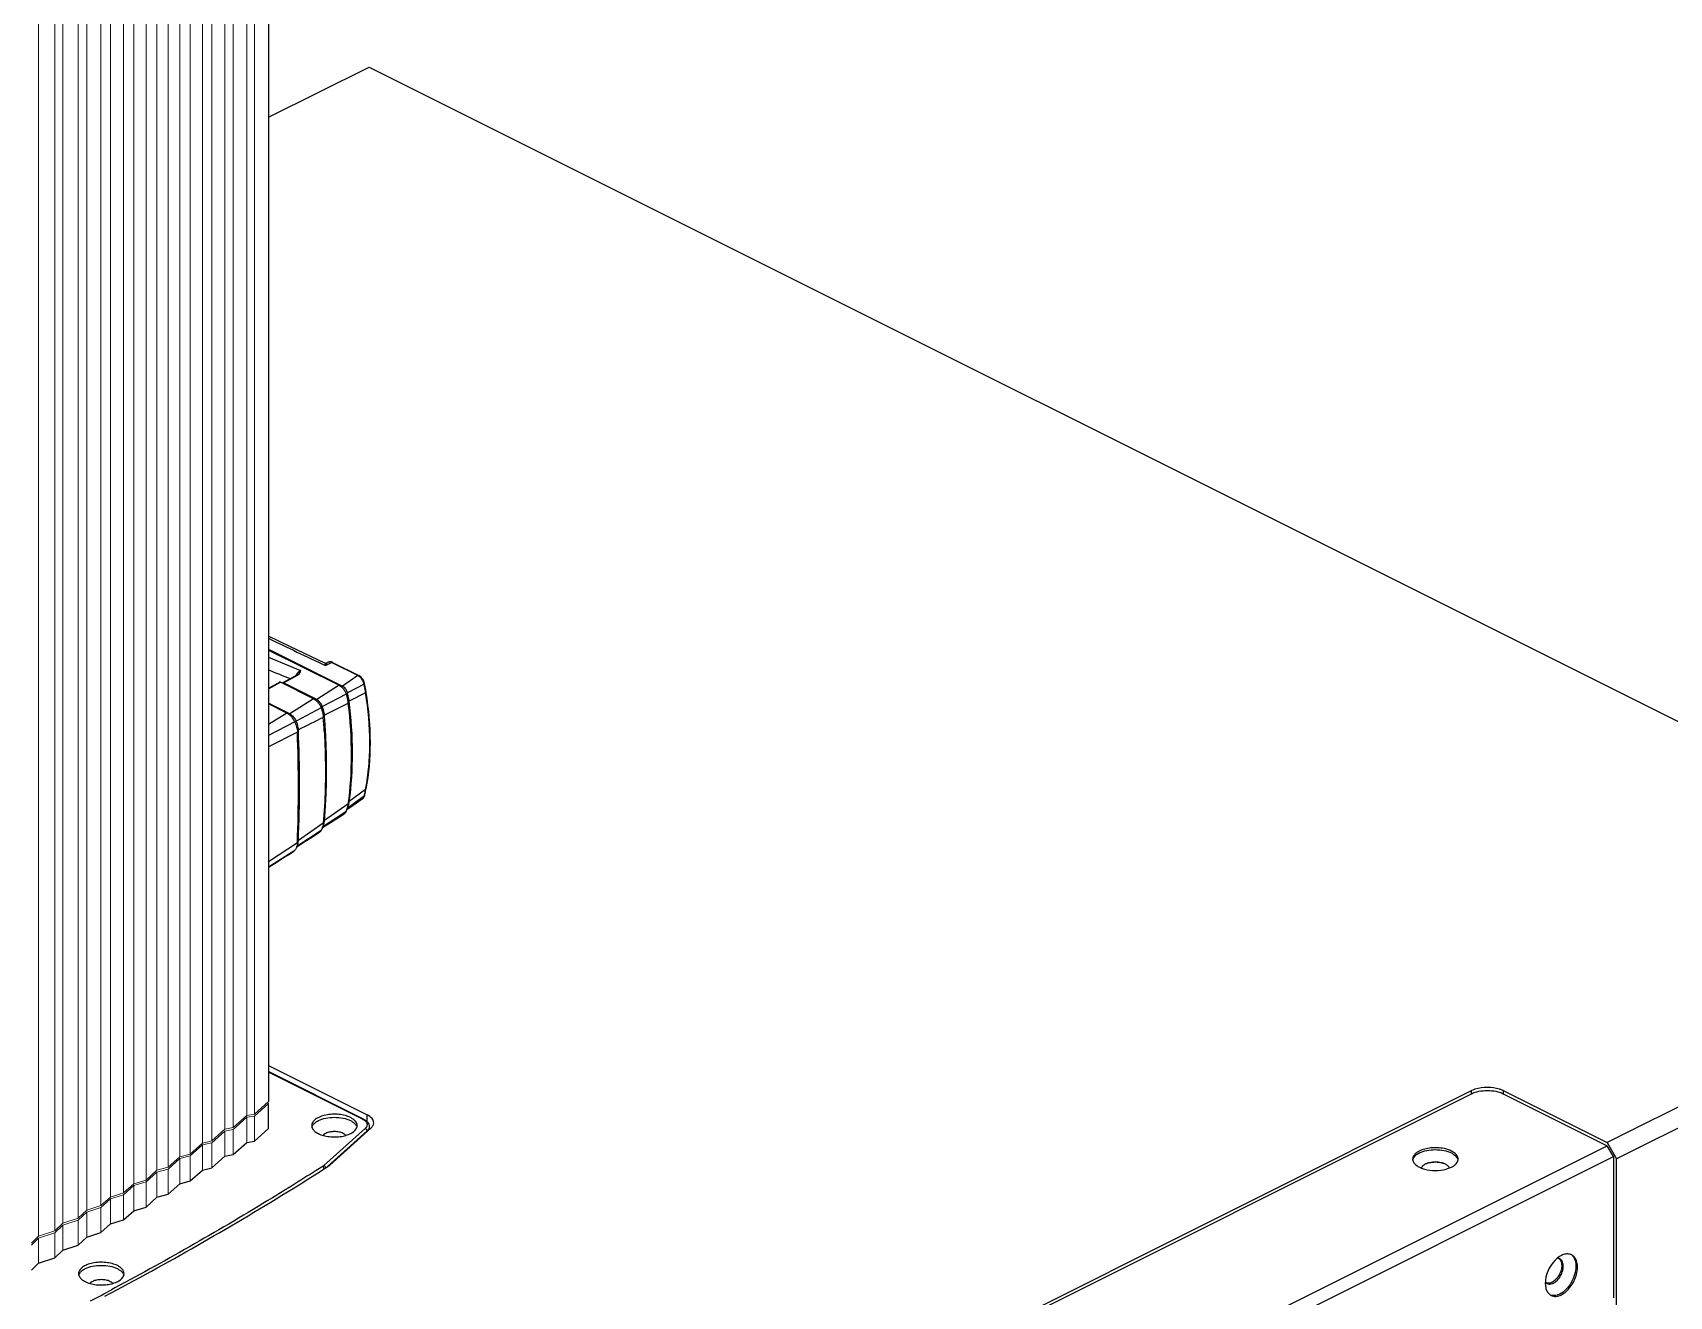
# Model space of a CAD drawing. Header units: millimetres. Extents: x 208114 to 212367, y 170574 to 176275.
# Drawn here: x 211521.8 to 211903.9, y 173818.2 to 174113.2 of the extents above; entities that cross this region are included whole.
import ezdxf

# ---------------------------------------------------------------- set-up
doc = ezdxf.new("R2010")
doc.units = ezdxf.units.MM
doc.header["$LTSCALE"] = 10
doc.layers.add('标注', color=251, linetype='Continuous', lineweight=9)

msp = doc.modelspace()

# ---------------------------------------------------------------- linework, layer by layer
for p, q in [((211576.84, 174506.78), (211576.84, 173863.64)), ((211576.84, 174093.47), (211600.32, 174105.21)), ((211600.32, 174105.21), (211996, 173907.38)), ((211576.84, 173969.29), (211594.1, 173960.66)), ((211576.84, 173969.06), (211593.32, 173960.83)), ((211590.16, 173965.45), (211591.53, 173966.18)), ((211590.86, 173966.21), (211590.49, 173966.01)), ((211597.68, 173963.11), (211591.53, 173966.18)), ((211591.76, 173966.19), (211597.91, 173963.12)), ((211580.14, 173961.42), (211583.4, 173963.17)), ((211580.32, 173961.37), (211583.65, 173963.16)), ((211583.64, 173963.39), (211583.64, 173963.38)), ((211597.68, 173963.11), (211594.1, 173960.66)), ((211576.84, 173960.04), (211579.61, 173961.53)), ((211576.84, 173960.18), (211579.34, 173961.52)), ((211579.61, 173961.53), (211579.54, 173961.55)), ((211579.61, 173961.53), (211580.32, 173961.37)), ((211579.61, 173961.53), (211580.25, 173961.39)), ((211587.34, 173957.66), (211579.61, 173961.53)), ((211580.32, 173961.37), (211580.25, 173961.39)), ((211588.09, 173957.48), (211580.32, 173961.37)), ((211593.32, 173960.83), (211588.09, 173957.48)), ((211594.96, 173958.74), (211589.43, 173955.86)), ((211594.96, 173958.74), (211595.28, 173959.1)), ((211599.16, 173961.06), (211595.28, 173959.1)), ((211599.52, 173959.11), (211595.69, 173957.12)), ((211599.27, 173961.2), (211599.27, 173961.2)), ((211599.29, 173961.08), (211599.27, 173961.2)), ((211599.63, 173959.25), (211599.63, 173959.25)), ((211599.65, 173959.13), (211599.63, 173959.25)), ((211581.8, 173954.17), (211576.84, 173956.64)), ((211581.09, 173954.36), (211576.84, 173956.48)), ((211581.09, 173954.36), (211576.84, 173951.64)), ((211587.34, 173957.66), (211581.8, 173954.17)), ((211589.11, 173955.59), (211583.3, 173952.49)), ((211587.34, 173957.66), (211588.08, 173957.48)), ((211589.11, 173955.59), (211589.43, 173955.86)), ((211595.4, 173956.62), (211589.9, 173953.86)), ((211595.4, 173956.62), (211595.69, 173957.12)), ((211582.97, 173952.3), (211576.84, 173949.14)), ((211582.97, 173952.3), (211583.3, 173952.49)), ((211589.64, 173953.34), (211589.9, 173953.86)), ((211583.59, 173949.89), (211576.84, 173946.49)), ((211599.52, 173936.53), (211595.69, 173933.72)), ((211599.59, 173936.51), (211599.62, 173936.68)), ((211595.4, 173933.05), (211589.9, 173929.24)), ((211594.96, 173931.37), (211594.41, 173931.01)), ((211594.97, 173931.39), (211594.96, 173931.37)), ((211595.06, 173931.62), (211595.28, 173932.15)), ((211595.06, 173931.62), (211595.28, 173932.14)), ((211595.07, 173931.63), (211595.17, 173931.89)), ((211595.17, 173931.89), (211596.07, 173932.49)), ((211599.16, 173934.94), (211595.28, 173932.15)), ((211595.4, 173933.05), (211595.69, 173933.72)), ((211596.07, 173932.49), (211597.4, 173933.39)), ((211597.4, 173933.39), (211598.74, 173934.29)), ((211599.17, 173934.79), (211599.25, 173935.01)), ((211599.25, 173935.01), (211599.27, 173935.08)), ((211589.64, 173928.61), (211583.83, 173924.62)), ((211589.45, 173927.6), (211590.72, 173928.41)), ((211589.45, 173927.6), (211589.67, 173928.2)), ((211594.41, 173931.01), (211589.5, 173927.75)), ((211589.64, 173928.61), (211589.9, 173929.24)), ((211590.72, 173928.41), (211592.59, 173929.61)), ((211592.59, 173929.61), (211594.53, 173930.84)), ((211583.59, 173924.04), (211576.84, 173919.63)), ((211583.46, 173923.14), (211584.73, 173923.95)), ((211583.46, 173923.14), (211583.67, 173923.74)), ((211589.11, 173926.89), (211583.48, 173923.21)), ((211584.73, 173923.95), (211586.7, 173925.2)), ((211586.7, 173925.2), (211588.73, 173926.5)), ((211582.97, 173922.25), (211576.84, 173918.37)), ((211996, 173907.38), (211889.36, 173854.05)), ((211998.21, 173903.57), (211891.56, 173850.25)), ((211576.84, 173872.05), (211599.89, 173860.53)), ((211599.01, 173859.54), (211576.84, 173870.62)), ((211598.78, 173859.52), (211576.84, 173870.49)), ((211576.84, 173863.19), (211576.52, 173863.35)), ((211576.84, 173857.34), (211576.84, 173863.19)), ((211596.65, 173735.65), (211857.73, 173866.19)), ((211598.12, 173735.65), (211857.73, 173865.45)), ((211857.73, 173865.45), (211857.73, 173866.19)), ((211865.09, 173866.19), (211889.36, 173854.05)), ((211865.09, 173866.19), (211865.09, 173865.45)), ((211865.09, 173865.45), (211889.36, 173853.32)), ((211599.89, 173858.9), (211599.89, 173860.53)), ((211573.54, 173854.37), (211576.84, 173857.34)), ((211599.39, 173857.35), (211589.76, 173848.71)), ((211599.84, 173856.77), (211590.63, 173848.5)), ((211591.13, 173848.78), (211600.75, 173857.42)), ((211599.84, 173856.61), (211599.84, 173856.77)), ((211600.37, 173857.79), (211600.37, 173857.08)), ((211566.64, 173850.86), (211568.6, 173851.25)), ((211568.6, 173851.25), (211571.79, 173854.1)), ((211571.79, 173854.1), (211573.54, 173854.37)), ((211622.39, 173719.83), (211889.36, 173853.32)), ((211889.36, 173854.05), (211891.56, 173850.25)), ((211890.83, 173850.78), (211889.36, 173853.32)), ((211558.55, 173845.08), (211561.42, 173847.64)), ((211561.42, 173847.64), (211563.61, 173848.15)), ((211563.61, 173848.15), (211566.64, 173850.86)), ((211623.86, 173717.3), (211890.83, 173850.78)), ((211890.83, 173850.78), (211890.83, 173817.82)), ((211891.56, 173752.97), (211891.56, 173850.25)), ((211553.43, 173842.03), (211556.14, 173844.45)), ((211556.14, 173844.45), (211558.55, 173845.08)), ((211548.25, 173839), (211550.8, 173841.29)), ((211550.8, 173841.29), (211553.43, 173842.03)), ((211539.92, 173835.04), (211543.01, 173836)), ((211543.01, 173836), (211545.39, 173838.15)), ((211545.39, 173838.15), (211548.25, 173839)), ((211532.37, 173830.07), (211534.39, 173831.96)), ((211534.39, 173831.96), (211537.72, 173833.03)), ((211537.72, 173833.03), (211539.92, 173835.04)), ((211526.96, 173827.15), (211528.8, 173828.9)), ((211528.8, 173828.9), (211532.37, 173830.07)), ((211521.5, 173824.25), (211523.14, 173825.88)), ((211523.14, 173825.88), (211526.96, 173827.15)), ((211538.63, 173818.16), (211540.09, 173818.94)), ((211540.97, 173820.1), (211540.22, 173819.7))]:
    msp.add_line(p, q)
for points in [[(211590.03, 173966), (211581.94, 173969.85), (211576.84, 173972.33)], [(211590.49, 173966.01), (211590.44, 173965.99), (211590.34, 173965.96), (211590.24, 173965.95), (211590.14, 173965.96), (211590.04, 173965.99), (211590.03, 173966)], [(211583.55, 173963.27), (211583.48, 173963.22), (211583.4, 173963.17)], [(211583.64, 173963.38), (211583.6, 173963.33), (211583.55, 173963.27)], [(211599.27, 173961.2), (211599.25, 173961.3), (211599.17, 173961.57), (211599.06, 173961.84), (211598.93, 173962.1), (211598.77, 173962.35), (211598.59, 173962.57), (211598.4, 173962.78), (211598.19, 173962.95), (211597.97, 173963.09), (211597.91, 173963.12)], [(211599.27, 173935.08), (211599.31, 173935.26), (211599.39, 173935.57), (211599.46, 173935.89), (211599.52, 173936.2), (211599.59, 173936.51)], [(211598.74, 173934.29), (211598.76, 173934.3), (211598.92, 173934.43), (211599.05, 173934.6), (211599.17, 173934.79)], [(211576.84, 173918.36), (211578.01, 173919.09), (211579.12, 173919.78), (211580.29, 173920.51), (211581.51, 173921.27), (211582.68, 173921.99)]]:
    msp.add_lwpolyline(points)
for centre, radius, start, end in [((212157.16, 175168.26), 1329.76, 244.12485, 244.76143), ((211740.26, 174347.16), 413.43, 246.7166, 247.8357), ((211591.67, 173966.02), 0.197, 63.4751, 71.3999), ((211710.31, 174286.61), 348.72, 247.4964, 248.3986), ((211586.33, 173961.5), 3.51, 152.8326, 153.5397), ((211586.3, 173961.51), 3.48, 150.2589, 152.8362), ((211586.23, 173961.55), 3.4, 147.9588, 150.2603), ((211582.97, 173964.42), 1.42, 298.3254, 301.895), ((211579.48, 173961.25), 0.305, 108.0899, 118.2427), ((211595.61, 173965.4), 5.11, 243.4472, 244.3483), ((211596.19, 173960.46), 3.03, 13.3214, 16.7696), ((211596.34, 173960.5), 2.87, 11.1934, 13.313), ((211556.7, 173952.24), 43.36, 9.5543, 11.7342), ((211541.87, 173949.73), 58.53, 10.9734, 11.185), ((211543.1, 173949.96), 57.28, 9.3358, 10.9802), ((211557.16, 173952.32), 42.9, 9.112, 9.5526), ((211861.24, 173404.67), 612.22, 116.33602, 116.94439), ((211259.07, 173937.52), 325.01, 357.7249, 2.275), ((211414.55, 173940.05), 175.59, 3.283, 4.3419), ((211425.08, 173940.8), 165.34, 3.2322, 4.5291), ((211230.03, 173936.96), 353.8, 357.9065, 2.0944), ((211573.93, 173941.42), 26.05, 345.5997, 346.1917), ((211573.05, 173941.63), 26.95, 346.1978, 349.0931), ((211551.78, 173945.72), 48.61, 349.1042, 349.2972), ((211589.54, 173933.62), 5.87, 337.611, 340.1333), ((211589.25, 173933.73), 6.17, 340.1344, 342.7563), ((211588.93, 173933.83), 6.51, 342.7568, 345.288), ((211598.27, 173934.99), 0.844, 303.7967, 305.4532), ((211598.27, 173935), 0.854, 305.465, 310.7192), ((211226.44, 174417.36), 675.52, 301.8168, 302.62903), ((211849.27, 173841.73), 7.71, 84.1702, 95.497), ((211853.24, 173850.19), 1.34, 351.8231, 359.9506), ((211189.62, 174478.44), 746.84, 297.98698, 301.74677), ((211877.75, 173825.81), 1.22, 63.4317, 73.8924), ((211880.16, 173826.04), 2.02, 63.4619, 74.8379), ((211875.98, 173822.25), 1.25, 232.722, 234.0666), ((211875.96, 173822.23), 1.23, 234.0513, 243.364), ((211875.26, 173823.85), 2.74, 296.6176, 301.0721), ((211166.05, 174520.06), 794.05, 297.70849, 298.11326), ((211877.22, 173820.14), 2, 240.1941, 243.4214)]:
    msp.add_arc(centre, radius, start, end)
for points, knots in [([(211590.03, 173966), (211590.03, 173966), (211590.04, 173965.98), (211590.05, 173965.95), (211590.07, 173965.9), (211590.09, 173965.83), (211590.11, 173965.75), (211590.13, 173965.62), (211590.15, 173965.52), (211590.16, 173965.45)], [0, 0, 0, 0, 0.033129, 0.096392, 0.187921, 0.305319, 0.446558, 0.609903, 1, 1, 1, 1]), ([(211590.16, 173965.45), (211590.21, 173965.57), (211590.28, 173965.74), (211590.39, 173965.93), (211590.45, 173965.99), (211590.49, 173966.01)], [0, 0, 0, 0, 0.612844, 0.8348, 1, 1, 1, 1]), ([(211591.42, 173966.31), (211591.32, 173966.32), (211591.13, 173966.32), (211590.94, 173966.26), (211590.86, 173966.21)], [0, 0, 0, 0, 0.500091, 1, 1, 1, 1]), ([(211591.53, 173966.18), (211591.42, 173966.24), (211591.24, 173966.29), (211591.01, 173966.27), (211590.9, 173966.24), (211590.86, 173966.21)], [0, 0, 0, 0, 0.533124, 0.771494, 1, 1, 1, 1]), ([(211591.76, 173966.19), (211591.73, 173966.21), (211591.62, 173966.26), (211591.51, 173966.29), (211591.42, 173966.31)], [0, 0, 0, 0, 0.253408, 1, 1, 1, 1]), ([(211591.74, 173966.21), (211591.71, 173966.22), (211591.63, 173966.22), (211591.57, 173966.2), (211591.53, 173966.18)], [0, 0, 0, 0, 0.466863, 1, 1, 1, 1]), ([(211584.29, 173964.28), (211584.1, 173964.18), (211583.75, 173963.9), (211583.48, 173963.55), (211583.35, 173963.35)], [0, 0, 0, 0, 0.469235, 1, 1, 1, 1]), ([(211583.65, 173963.16), (211583.61, 173963.18), (211583.52, 173963.21), (211583.43, 173963.19), (211583.4, 173963.17)], [0, 0, 0, 0, 0.514237, 1, 1, 1, 1]), ([(211584.29, 173964.28), (211584.23, 173964.21), (211583.99, 173963.94), (211583.8, 173963.62), (211583.64, 173963.38)], [0, 0, 0, 0, 0.231076, 1, 1, 1, 1]), ([(211584.29, 173964.28), (211584.27, 173964.09), (211584.23, 173963.79), (211584.01, 173963.42), (211583.83, 173963.27), (211583.72, 173963.21)], [0, 0, 0, 0, 0.454346, 0.704064, 1, 1, 1, 1]), ([(211597.68, 173963.11), (211597.71, 173963.13), (211597.79, 173963.15), (211597.87, 173963.14), (211597.91, 173963.12)], [0, 0, 0, 0, 0.516992, 1, 1, 1, 1]), ([(211598.06, 173962.87), (211598.03, 173962.9), (211597.91, 173962.99), (211597.78, 173963.06), (211597.68, 173963.11)], [0, 0, 0, 0, 0.25971, 1, 1, 1, 1]), ([(211599.09, 173961.34), (211599, 173961.64), (211598.72, 173962.21), (211598.3, 173962.69), (211598.06, 173962.87)], [0, 0, 0, 0, 0.511082, 1, 1, 1, 1]), ([(211579.54, 173961.55), (211579.53, 173961.55), (211579.48, 173961.56), (211579.42, 173961.56), (211579.38, 173961.54)], [0, 0, 0, 0, 0.255257, 1, 1, 1, 1]), ([(211593.39, 173960.79), (211593.57, 173960.7), (211593.92, 173960.45), (211594.36, 173959.97), (211594.72, 173959.39), (211594.9, 173958.96), (211594.96, 173958.74)], [0, 0, 0, 0, 0.228412, 0.478302, 0.739532, 1, 1, 1, 1]), ([(211593.39, 173960.79), (211593.45, 173960.78), (211593.69, 173960.74), (211593.92, 173960.69), (211594.1, 173960.66)], [0, 0, 0, 0, 0.251243, 1, 1, 1, 1]), ([(211595.28, 173959.1), (211595.23, 173959.27), (211595.1, 173959.6), (211594.83, 173960.04), (211594.49, 173960.41), (211594.23, 173960.6), (211594.1, 173960.66)], [0, 0, 0, 0, 0.263155, 0.526229, 0.775523, 1, 1, 1, 1]), ([(211594.96, 173958.74), (211595.01, 173958.56), (211595.2, 173957.87), (211595.34, 173957.15), (211595.4, 173956.62)], [0, 0, 0, 0, 0.25515, 1, 1, 1, 1]), ([(211595.69, 173957.12), (211595.67, 173957.29), (211595.57, 173957.95), (211595.42, 173958.61), (211595.28, 173959.1)], [0, 0, 0, 0, 0.244296, 1, 1, 1, 1]), ([(211599.16, 173961.06), (211599.17, 173961.07), (211599.21, 173961.09), (211599.25, 173961.13), (211599.28, 173961.17), (211599.27, 173961.2)], [0, 0, 0, 0, 0.327533, 0.60714, 1, 1, 1, 1]), ([(211599.52, 173959.11), (211599.53, 173959.12), (211599.58, 173959.15), (211599.63, 173959.21), (211599.63, 173959.25)], [0, 0, 0, 0, 0.336923, 1, 1, 1, 1]), ([(211599.55, 173936.69), (211599.87, 173938.41), (211600.35, 173941.97), (211600.65, 173949.48), (211600.13, 173955.24), (211599.52, 173959.11)], [0, 0, 0, 0, 0.232954, 0.477977, 1, 1, 1, 1]), ([(211599.62, 173936.68), (211600.32, 173940.21), (211600.95, 173947.75), (211600.27, 173955.26), (211599.65, 173959.13)], [0, 0, 0, 0, 0.478572, 1, 1, 1, 1]), ([(211581.8, 173954.17), (211581.73, 173954.18), (211581.5, 173954.25), (211581.26, 173954.31), (211581.09, 173954.36)], [0, 0, 0, 0, 0.263573, 1, 1, 1, 1]), ([(211582.97, 173952.3), (211582.87, 173952.53), (211582.62, 173952.97), (211582.17, 173953.55), (211581.66, 173954.02), (211581.28, 173954.26), (211581.09, 173954.36)], [0, 0, 0, 0, 0.267152, 0.527766, 0.773967, 1, 1, 1, 1]), ([(211587.34, 173957.66), (211587.53, 173957.57), (211587.9, 173957.33), (211588.39, 173956.85), (211588.81, 173956.26), (211589.02, 173955.82), (211589.11, 173955.59)], [0, 0, 0, 0, 0.225758, 0.47332, 0.734799, 1, 1, 1, 1]), ([(211589.43, 173955.86), (211589.36, 173956.04), (211589.2, 173956.38), (211588.88, 173956.84), (211588.51, 173957.22), (211588.23, 173957.41), (211588.09, 173957.48)], [0, 0, 0, 0, 0.266485, 0.528668, 0.775899, 1, 1, 1, 1]), ([(211589.11, 173955.59), (211589.19, 173955.4), (211589.44, 173954.67), (211589.6, 173953.91), (211589.64, 173953.34)], [0, 0, 0, 0, 0.258308, 1, 1, 1, 1]), ([(211589.9, 173953.86), (211589.89, 173954.02), (211589.8, 173954.7), (211589.62, 173955.37), (211589.43, 173955.86)], [0, 0, 0, 0, 0.240444, 1, 1, 1, 1]), ([(211595.4, 173956.62), (211595.88, 173952.58), (211596.39, 173944.71), (211595.91, 173936.82), (211595.4, 173933.05)], [0, 0, 0, 0, 0.516648, 1, 1, 1, 1]), ([(211595.69, 173933.72), (211596.21, 173937.46), (211596.7, 173945.29), (211596.18, 173953.12), (211595.69, 173957.12)], [0, 0, 0, 0, 0.483877, 1, 1, 1, 1]), ([(211581.8, 173954.17), (211581.95, 173954.09), (211582.25, 173953.89), (211582.65, 173953.5), (211583.01, 173953.03), (211583.21, 173952.68), (211583.3, 173952.49)], [0, 0, 0, 0, 0.224698, 0.470665, 0.731791, 1, 1, 1, 1]), ([(211582.97, 173952.3), (211583.16, 173951.91), (211583.45, 173951.13), (211583.58, 173950.3), (211583.59, 173949.89)], [0, 0, 0, 0, 0.515091, 1, 1, 1, 1]), ([(211583.83, 173950.43), (211583.82, 173950.6), (211583.75, 173951.31), (211583.53, 173952), (211583.3, 173952.49)], [0, 0, 0, 0, 0.237302, 1, 1, 1, 1]), ([(211583.83, 173950.43), (211583.81, 173950.39), (211583.76, 173950.28), (211583.67, 173950.1), (211583.62, 173949.97), (211583.59, 173949.89)], [0, 0, 0, 0, 0.234713, 0.594648, 1, 1, 1, 1]), ([(211589.85, 173950.1), (211589.96, 173948.26), (211590.25, 173941.1), (211590.08, 173933.92), (211589.64, 173928.61)], [0, 0, 0, 0, 0.257113, 1, 1, 1, 1]), ([(211589.9, 173929.24), (211590.05, 173930.93), (211590.51, 173937.88), (211590.45, 173944.86), (211590.15, 173950.13)], [0, 0, 0, 0, 0.243322, 1, 1, 1, 1]), ([(211599.52, 173936.53), (211599.54, 173936.55), (211599.59, 173936.59), (211599.62, 173936.65), (211599.62, 173936.68)], [0, 0, 0, 0, 0.509785, 1, 1, 1, 1]), ([(211594.96, 173931.37), (211594.91, 173931.26), (211594.8, 173931.05), (211594.62, 173930.89), (211594.53, 173930.84)], [0, 0, 0, 0, 0.517667, 1, 1, 1, 1]), ([(211595.4, 173933.05), (211595.39, 173932.98), (211595.35, 173932.68), (211595.28, 173932.39), (211595.23, 173932.17)], [0, 0, 0, 0, 0.255083, 1, 1, 1, 1]), ([(211595.28, 173932.15), (211595.33, 173932.27), (211595.52, 173932.78), (211595.63, 173933.31), (211595.69, 173933.72)], [0, 0, 0, 0, 0.239168, 1, 1, 1, 1]), ([(211598.82, 173934.35), (211598.9, 173934.42), (211599.05, 173934.61), (211599.13, 173934.82), (211599.16, 173934.94)], [0, 0, 0, 0, 0.475611, 1, 1, 1, 1]), ([(211599.27, 173935.08), (211599.26, 173935.05), (211599.23, 173935), (211599.18, 173934.96), (211599.16, 173934.94)], [0, 0, 0, 0, 0.492275, 1, 1, 1, 1]), ([(211589.64, 173928.61), (211589.63, 173928.51), (211589.59, 173928.11), (211589.49, 173927.72), (211589.39, 173927.44)], [0, 0, 0, 0, 0.262255, 1, 1, 1, 1]), ([(211589.67, 173928.2), (211589.7, 173928.28), (211589.81, 173928.61), (211589.88, 173928.97), (211589.9, 173929.24)], [0, 0, 0, 0, 0.237721, 1, 1, 1, 1]), ([(211583.59, 173924.04), (211583.59, 173923.94), (211583.57, 173923.6), (211583.5, 173923.25), (211583.41, 173923)], [0, 0, 0, 0, 0.263728, 1, 1, 1, 1]), ([(211583.83, 173924.62), (211583.81, 173924.58), (211583.73, 173924.38), (211583.65, 173924.18), (211583.59, 173924.04)], [0, 0, 0, 0, 0.243228, 1, 1, 1, 1]), ([(211583.67, 173923.74), (211583.69, 173923.8), (211583.78, 173924.09), (211583.82, 173924.39), (211583.83, 173924.62)], [0, 0, 0, 0, 0.23632, 1, 1, 1, 1]), ([(211589.11, 173926.89), (211589.09, 173926.85), (211588.98, 173926.7), (211588.85, 173926.57), (211588.73, 173926.5)], [0, 0, 0, 0, 0.257916, 1, 1, 1, 1]), ([(211589.39, 173927.44), (211589.37, 173927.4), (211589.29, 173927.2), (211589.19, 173927.02), (211589.11, 173926.89)], [0, 0, 0, 0, 0.256736, 1, 1, 1, 1]), ([(211582.97, 173922.25), (211582.95, 173922.22), (211582.86, 173922.13), (211582.76, 173922.05), (211582.68, 173921.99)], [0, 0, 0, 0, 0.254768, 1, 1, 1, 1]), ([(211583.41, 173923), (211583.38, 173922.93), (211583.28, 173922.66), (211583.12, 173922.41), (211582.97, 173922.25)], [0, 0, 0, 0, 0.263058, 1, 1, 1, 1]), ([(211858.55, 173866.52), (211858.48, 173866.5), (211858.2, 173866.4), (211857.93, 173866.29), (211857.73, 173866.19)], [0, 0, 0, 0, 0.26052, 1, 1, 1, 1]), ([(211865.09, 173866.19), (211865.03, 173866.22), (211864.76, 173866.35), (211864.49, 173866.45), (211864.27, 173866.52)], [0, 0, 0, 0, 0.239181, 1, 1, 1, 1]), ([(211857.73, 173865.45), (211858.26, 173865.72), (211859.48, 173866.1), (211861.41, 173866.28), (211863.34, 173866.1), (211864.56, 173865.72), (211865.09, 173865.45)], [0, 0, 0, 0, 0.235392, 0.5, 0.764608, 1, 1, 1, 1]), ([(211595.98, 173859.89), (211595.59, 173860.09), (211594.69, 173860.41), (211593.25, 173860.66), (211591.72, 173860.69), (211590.24, 173860.51), (211588.92, 173860.13), (211587.99, 173859.65), (211587.44, 173859.17), (211587.15, 173858.81), (211586.97, 173858.42), (211586.93, 173858.15), (211586.93, 173858.02)], [0, 0, 0, 0, 0.129847, 0.274806, 0.426231, 0.574391, 0.710099, 0.826339, 0.876292, 0.921064, 0.961698, 1, 1, 1, 1]), ([(211586.98, 173857.66), (211587.02, 173857.81), (211587.2, 173858.19), (211587.71, 173858.73), (211588.2, 173859.03), (211588.48, 173859.17)], [0, 0, 0, 0, 0.209653, 0.569957, 1, 1, 1, 1]), ([(211588.48, 173859.17), (211589.02, 173859.44), (211590.27, 173859.83), (211592.23, 173860.01), (211594.2, 173859.83), (211595.44, 173859.44), (211595.98, 173859.17)], [0, 0, 0, 0, 0.235389, 0.5, 0.764611, 1, 1, 1, 1]), ([(211597.54, 173858.02), (211597.54, 173858.19), (211597.46, 173858.57), (211597.14, 173859.07), (211596.63, 173859.53), (211596.21, 173859.78), (211595.98, 173859.89)], [0, 0, 0, 0, 0.20658, 0.434478, 0.697541, 1, 1, 1, 1]), ([(211595.98, 173859.17), (211596.18, 173859.08), (211596.61, 173858.82), (211597.17, 173858.34), (211597.43, 173857.87), (211597.49, 173857.64)], [0, 0, 0, 0, 0.295421, 0.678595, 1, 1, 1, 1]), ([(211598.78, 173859.52), (211598.82, 173859.54), (211598.9, 173859.57), (211598.98, 173859.55), (211599.01, 173859.54)], [0, 0, 0, 0, 0.536099, 1, 1, 1, 1]), ([(211598.78, 173859.52), (211598.81, 173859.51), (211598.92, 173859.45), (211599.02, 173859.39), (211599.1, 173859.34)], [0, 0, 0, 0, 0.257594, 1, 1, 1, 1]), ([(211599.01, 173859.54), (211599.21, 173859.44), (211599.56, 173859.23), (211600, 173858.82), (211600.3, 173858.34), (211600.37, 173857.97), (211600.37, 173857.79)], [0, 0, 0, 0, 0.27486, 0.528695, 0.766631, 1, 1, 1, 1]), ([(211599.1, 173859.34), (211599.14, 173859.31), (211599.31, 173859.2), (211599.47, 173859.06), (211599.57, 173858.94)], [0, 0, 0, 0, 0.268403, 1, 1, 1, 1]), ([(211599.57, 173858.94), (211599.66, 173858.82), (211599.82, 173858.57), (211599.88, 173858.13), (211599.72, 173857.7), (211599.51, 173857.46), (211599.39, 173857.35)], [0, 0, 0, 0, 0.254882, 0.485399, 0.724353, 1, 1, 1, 1]), ([(211601.41, 173858.69), (211601.41, 173859.04), (211601.02, 173859.86), (211600.31, 173860.32), (211599.89, 173860.53)], [0, 0, 0, 0, 0.431885, 1, 1, 1, 1]), ([(211600.75, 173857.42), (211600.95, 173857.6), (211601.27, 173857.97), (211601.41, 173858.46), (211601.41, 173858.69)], [0, 0, 0, 0, 0.537186, 1, 1, 1, 1]), ([(211586.97, 173857.69), (211587.01, 173857.54), (211587.18, 173857.14), (211587.69, 173856.59), (211588.2, 173856.28), (211588.48, 173856.14)], [0, 0, 0, 0, 0.20921, 0.568994, 1, 1, 1, 1]), ([(211588.48, 173856.14), (211588.86, 173855.96), (211589.69, 173855.65), (211591.04, 173855.4), (211592.48, 173855.33), (211593.9, 173855.46), (211595.01, 173855.73), (211595.8, 173856.04), (211596.67, 173856.49), (211597.33, 173857.08), (211597.49, 173857.65)], [0, 0, 0, 0, 0.126754, 0.267883, 0.415996, 0.562672, 0.699712, 0.762482, 0.820508, 1, 1, 1, 1]), ([(211590.21, 173856.19), (211590.15, 173856.16), (211589.92, 173856.03), (211589.7, 173855.87), (211589.58, 173855.72)], [0, 0, 0, 0, 0.276791, 1, 1, 1, 1]), ([(211594.26, 173856.19), (211593.96, 173856.34), (211593.29, 173856.55), (211592.23, 173856.64), (211591.17, 173856.55), (211590.5, 173856.34), (211590.21, 173856.19)], [0, 0, 0, 0, 0.235399, 0.5, 0.764601, 1, 1, 1, 1]), ([(211594.88, 173855.72), (211594.85, 173855.76), (211594.66, 173855.96), (211594.44, 173856.1), (211594.26, 173856.19)], [0, 0, 0, 0, 0.224293, 1, 1, 1, 1]), ([(211599.84, 173856.77), (211599.84, 173856.9), (211599.74, 173857.16), (211599.51, 173857.32), (211599.39, 173857.35)], [0, 0, 0, 0, 0.493152, 1, 1, 1, 1]), ([(211600.37, 173857.79), (211600.37, 173857.61), (211600.26, 173857.21), (211600, 173856.91), (211599.84, 173856.77)], [0, 0, 0, 0, 0.462563, 1, 1, 1, 1]), ([(211845.52, 173852.07), (211845.29, 173851.95), (211844.88, 173851.71), (211844.37, 173851.25), (211844.05, 173850.74), (211843.97, 173850.37), (211843.97, 173850.19)], [0, 0, 0, 0, 0.302404, 0.56555, 0.793441, 1, 1, 1, 1]), ([(211844.15, 173850.43), (211844.21, 173850.55), (211844.57, 173851.05), (211845.1, 173851.4), (211845.52, 173851.62)], [0, 0, 0, 0, 0.216548, 1, 1, 1, 1]), ([(211854.58, 173850.19), (211854.58, 173850.46), (211854.38, 173851.06), (211853.65, 173851.76), (211852.59, 173852.31), (211851.27, 173852.69), (211849.79, 173852.87), (211848.26, 173852.83), (211846.82, 173852.59), (211845.92, 173852.27), (211845.52, 173852.07)], [0, 0, 0, 0, 0.078276, 0.172681, 0.289055, 0.42492, 0.573256, 0.72486, 0.870003, 1, 1, 1, 1]), ([(211845.52, 173851.62), (211846.07, 173851.89), (211847.31, 173852.28), (211849.28, 173852.46), (211851.24, 173852.28), (211852.49, 173851.89), (211853.03, 173851.62)], [0, 0, 0, 0, 0.235389, 0.5, 0.764611, 1, 1, 1, 1]), ([(211853.03, 173851.62), (211853.22, 173851.52), (211853.84, 173851.16), (211854.4, 173850.58), (211854.53, 173850.09)], [0, 0, 0, 0, 0.298619, 1, 1, 1, 1]), ([(211589.45, 173848.48), (211585.59, 173846), (211569.72, 173836.07), (211553.44, 173826.78), (211540.97, 173820.1)], [0, 0, 0, 0, 0.244612, 1, 1, 1, 1]), ([(211589.76, 173848.71), (211589.74, 173848.69), (211589.64, 173848.6), (211589.54, 173848.53), (211589.45, 173848.48)], [0, 0, 0, 0, 0.239669, 1, 1, 1, 1]), ([(211589.86, 173847.93), (211589.85, 173847.99), (211589.79, 173848.21), (211589.61, 173848.41), (211589.45, 173848.48)], [0, 0, 0, 0, 0.252838, 1, 1, 1, 1]), ([(211589.76, 173848.71), (211589.89, 173848.67), (211590.11, 173848.52), (211590.22, 173848.26), (211590.22, 173848.13)], [0, 0, 0, 0, 0.506848, 1, 1, 1, 1]), ([(211590.68, 173848.45), (211590.72, 173848.47), (211590.88, 173848.57), (211591.02, 173848.69), (211591.13, 173848.78)], [0, 0, 0, 0, 0.260564, 1, 1, 1, 1]), ([(211843.97, 173850.19), (211843.97, 173850.15), (211843.98, 173849.96), (211844.03, 173849.77), (211844.09, 173849.64)], [0, 0, 0, 0, 0.245624, 1, 1, 1, 1]), ([(211843.99, 173849.96), (211843.99, 173850), (211844.03, 173850.16), (211844.09, 173850.32), (211844.15, 173850.43)], [0, 0, 0, 0, 0.243272, 1, 1, 1, 1]), ([(211844.09, 173849.64), (211844.27, 173849.21), (211844.86, 173848.66), (211845.81, 173848.16), (211846.4, 173847.96), (211846.71, 173847.87)], [0, 0, 0, 0, 0.427091, 0.696751, 1, 1, 1, 1]), ([(211846.06, 173848.08), (211846.1, 173848.28), (211846.36, 173848.71), (211846.76, 173848.96), (211847, 173849.08)], [0, 0, 0, 0, 0.437218, 1, 1, 1, 1]), ([(211846.71, 173847.87), (211847.54, 173847.64), (211849.26, 173847.44), (211850.98, 173847.64), (211851.81, 173847.86)], [0, 0, 0, 0, 0.499657, 1, 1, 1, 1]), ([(211848.54, 173849.41), (211848.4, 173849.39), (211847.88, 173849.33), (211847.36, 173849.2), (211846.99, 173849.07)], [0, 0, 0, 0, 0.261584, 1, 1, 1, 1]), ([(211847, 173849.08), (211847.32, 173849.25), (211848.08, 173849.48), (211849.28, 173849.59), (211850.47, 173849.48), (211851.23, 173849.25), (211851.56, 173849.08)], [0, 0, 0, 0, 0.235404, 0.5, 0.764596, 1, 1, 1, 1]), ([(211851.46, 173849.11), (211851.35, 173849.14), (211850.89, 173849.28), (211850.42, 173849.36), (211850.06, 173849.4)], [0, 0, 0, 0, 0.23831, 1, 1, 1, 1]), ([(211851.56, 173849.08), (211851.79, 173848.96), (211852.19, 173848.71), (211852.45, 173848.28), (211852.49, 173848.08)], [0, 0, 0, 0, 0.562694, 1, 1, 1, 1]), ([(211851.81, 173847.86), (211851.92, 173847.89), (211852.33, 173848.02), (211852.74, 173848.18), (211853.03, 173848.32)], [0, 0, 0, 0, 0.263295, 1, 1, 1, 1]), ([(211853.03, 173848.32), (211853.24, 173848.42), (211853.62, 173848.65), (211854.1, 173849.06), (211854.43, 173849.51), (211854.54, 173849.84), (211854.57, 173850)], [0, 0, 0, 0, 0.298476, 0.561996, 0.792641, 1, 1, 1, 1]), ([(211541.56, 173825.33), (211541.16, 173825.52), (211540.27, 173825.84), (211538.83, 173826.09), (211537.3, 173826.13), (211535.81, 173825.95), (211534.49, 173825.57), (211533.56, 173825.08), (211533.02, 173824.61), (211532.73, 173824.24), (211532.55, 173823.85), (211532.5, 173823.58), (211532.5, 173823.45)], [0, 0, 0, 0, 0.129847, 0.274806, 0.426231, 0.574391, 0.710099, 0.826339, 0.876292, 0.921064, 0.961698, 1, 1, 1, 1]), ([(211532.56, 173823.09), (211532.6, 173823.24), (211532.77, 173823.62), (211533.28, 173824.16), (211533.78, 173824.47), (211534.06, 173824.61)], [0, 0, 0, 0, 0.209653, 0.569957, 1, 1, 1, 1]), ([(211534.06, 173824.61), (211534.6, 173824.88), (211535.84, 173825.26), (211537.81, 173825.45), (211539.78, 173825.26), (211541.02, 173824.88), (211541.56, 173824.61)], [0, 0, 0, 0, 0.235389, 0.5, 0.764611, 1, 1, 1, 1]), ([(211543.11, 173823.45), (211543.11, 173823.63), (211543.04, 173824), (211542.71, 173824.51), (211542.21, 173824.96), (211541.79, 173825.21), (211541.56, 173825.33)], [0, 0, 0, 0, 0.20658, 0.434478, 0.697541, 1, 1, 1, 1]), ([(211541.56, 173824.61), (211541.75, 173824.51), (211542.19, 173824.26), (211542.75, 173823.77), (211543.01, 173823.3), (211543.07, 173823.08)], [0, 0, 0, 0, 0.295421, 0.678595, 1, 1, 1, 1]), ([(211877.13, 173826.49), (211876.63, 173825.96), (211875.78, 173824.73), (211875.26, 173823.33), (211875.1, 173822.61)], [0, 0, 0, 0, 0.497953, 1, 1, 1, 1]), ([(211877.63, 173826.97), (211877.59, 173826.94), (211877.42, 173826.78), (211877.25, 173826.62), (211877.13, 173826.49)], [0, 0, 0, 0, 0.245725, 1, 1, 1, 1]), ([(211877.21, 173821.44), (211877.49, 173821.63), (211878.02, 173822.13), (211878.62, 173823.05), (211879.03, 173824.08), (211879.14, 173824.81), (211879.14, 173825.16)], [0, 0, 0, 0, 0.238736, 0.497709, 0.757938, 1, 1, 1, 1]), ([(211878.63, 173824.33), (211878.52, 173823.88), (211878.16, 173823.02), (211877.6, 173822.28), (211877.27, 173821.97)], [0, 0, 0, 0, 0.506567, 1, 1, 1, 1]), ([(211878.69, 173827.69), (211878.6, 173827.65), (211878.23, 173827.44), (211877.88, 173827.19), (211877.63, 173826.97)], [0, 0, 0, 0, 0.237921, 1, 1, 1, 1]), ([(211878.09, 173826.98), (211878, 173827.01), (211877.87, 173827.03), (211877.73, 173827.03), (211877.7, 173827.03)], [0, 0, 0, 0, 0.743575, 1, 1, 1, 1]), ([(211878.09, 173826.98), (211878.13, 173826.96), (211878.27, 173826.85), (211878.39, 173826.7), (211878.46, 173826.59)], [0, 0, 0, 0, 0.243065, 1, 1, 1, 1]), ([(211878.7, 173826.58), (211878.67, 173826.61), (211878.55, 173826.74), (211878.41, 173826.84), (211878.3, 173826.9)], [0, 0, 0, 0, 0.256312, 1, 1, 1, 1]), ([(211882.08, 173825.16), (211882.08, 173824.52), (211881.86, 173823.18), (211881.06, 173821.33), (211879.88, 173819.75), (211878.86, 173818.95), (211878.33, 173818.69)], [0, 0, 0, 0, 0.246812, 0.511785, 0.770306, 1, 1, 1, 1]), ([(211878.46, 173826.59), (211878.48, 173826.56), (211878.54, 173826.45), (211878.59, 173826.33), (211878.63, 173826.23)], [0, 0, 0, 0, 0.242239, 1, 1, 1, 1]), ([(211878.63, 173826.23), (211878.64, 173826.2), (211878.68, 173826.07), (211878.71, 173825.92), (211878.73, 173825.82)], [0, 0, 0, 0, 0.241951, 1, 1, 1, 1]), ([(211878.73, 173825.82), (211878.75, 173825.7), (211878.8, 173825.21), (211878.73, 173824.7), (211878.63, 173824.33)], [0, 0, 0, 0, 0.232063, 1, 1, 1, 1]), ([(211880.69, 173827.98), (211880.38, 173828.07), (211879.68, 173828.09), (211879.02, 173827.85), (211878.69, 173827.69)], [0, 0, 0, 0, 0.467266, 1, 1, 1, 1]), ([(211878.69, 173818.5), (211879.1, 173818.71), (211879.91, 173819.28), (211880.91, 173820.42), (211881.72, 173821.79), (211882.27, 173823.28), (211882.5, 173824.75), (211882.39, 173826.09), (211881.93, 173827.19), (211881.37, 173827.69), (211881.07, 173827.84)], [0, 0, 0, 0, 0.123783, 0.261613, 0.40679, 0.550988, 0.686094, 0.806025, 0.908979, 1, 1, 1, 1]), ([(211879.14, 173825.16), (211879.14, 173825.3), (211879.11, 173825.8), (211878.93, 173826.3), (211878.7, 173826.58)], [0, 0, 0, 0, 0.281293, 1, 1, 1, 1]), ([(211881.3, 173827.57), (211881.57, 173827.27), (211881.98, 173826.49), (211882.08, 173825.62), (211882.08, 173825.16)], [0, 0, 0, 0, 0.459208, 1, 1, 1, 1]), ([(211532.55, 173823.12), (211532.58, 173822.97), (211532.76, 173822.58), (211533.27, 173822.03), (211533.77, 173821.72), (211534.06, 173821.58)], [0, 0, 0, 0, 0.20921, 0.568994, 1, 1, 1, 1]), ([(211534.06, 173821.58), (211534.43, 173821.39), (211535.27, 173821.09), (211536.62, 173820.83), (211538.05, 173820.77), (211539.47, 173820.9), (211540.58, 173821.16), (211541.38, 173821.48), (211542.25, 173821.92), (211542.91, 173822.52), (211543.06, 173823.09)], [0, 0, 0, 0, 0.126754, 0.267883, 0.415996, 0.562672, 0.699712, 0.762482, 0.820508, 1, 1, 1, 1]), ([(211535.79, 173821.62), (211535.72, 173821.59), (211535.49, 173821.47), (211535.28, 173821.3), (211535.16, 173821.15)], [0, 0, 0, 0, 0.276791, 1, 1, 1, 1]), ([(211539.83, 173821.62), (211539.54, 173821.77), (211538.87, 173821.98), (211537.81, 173822.08), (211536.75, 173821.98), (211536.08, 173821.77), (211535.79, 173821.62)], [0, 0, 0, 0, 0.235399, 0.5, 0.764601, 1, 1, 1, 1]), ([(211540.46, 173821.15), (211540.42, 173821.2), (211540.24, 173821.39), (211540.01, 173821.53), (211539.83, 173821.62)], [0, 0, 0, 0, 0.224293, 1, 1, 1, 1]), ([(211874.98, 173821.91), (211874.94, 173821.53), (211874.92, 173820.8), (211875.12, 173819.78), (211875.54, 173818.94), (211875.98, 173818.54), (211876.22, 173818.41)], [0, 0, 0, 0, 0.29441, 0.557379, 0.789338, 1, 1, 1, 1]), ([(211874.96, 173821.52), (211874.98, 173821.5), (211875.05, 173821.4), (211875.15, 173821.31), (211875.22, 173821.25)], [0, 0, 0, 0, 0.256018, 1, 1, 1, 1]), ([(211875.1, 173822.61), (211875.09, 173822.55), (211875.04, 173822.32), (211875, 173822.09), (211874.98, 173821.91)], [0, 0, 0, 0, 0.253807, 1, 1, 1, 1]), ([(211876.08, 173821.25), (211876.02, 173821.23), (211875.78, 173821.18), (211875.52, 173821.18), (211875.34, 173821.21)], [0, 0, 0, 0, 0.265931, 1, 1, 1, 1]), ([(211875.82, 173821.01), (211875.88, 173821), (211876.15, 173820.99), (211876.41, 173821.05), (211876.6, 173821.11)], [0, 0, 0, 0, 0.235669, 1, 1, 1, 1]), ([(211876.49, 173821.41), (211876.45, 173821.39), (211876.32, 173821.33), (211876.19, 173821.28), (211876.08, 173821.25)], [0, 0, 0, 0, 0.258024, 1, 1, 1, 1]), ([(211877.27, 173821.97), (211877.23, 173821.93), (211877.04, 173821.76), (211876.83, 173821.61), (211876.67, 173821.51)], [0, 0, 0, 0, 0.260215, 1, 1, 1, 1]), ([(211876.86, 173821.22), (211876.89, 173821.24), (211877.01, 173821.3), (211877.13, 173821.38), (211877.21, 173821.44)], [0, 0, 0, 0, 0.242733, 1, 1, 1, 1]), ([(211876.89, 173818.32), (211876.83, 173818.32), (211876.57, 173818.33), (211876.32, 173818.39), (211876.14, 173818.45)], [0, 0, 0, 0, 0.256903, 1, 1, 1, 1]), ([(211876.32, 173818.35), (211876.49, 173818.27), (211876.86, 173818.15), (211877.68, 173818.11), (211878.3, 173818.31), (211878.69, 173818.5)], [0, 0, 0, 0, 0.227672, 0.465853, 1, 1, 1, 1]), ([(211878.33, 173818.69), (211878.21, 173818.63), (211877.75, 173818.43), (211877.25, 173818.32), (211876.89, 173818.32)], [0, 0, 0, 0, 0.269328, 1, 1, 1, 1])]:
    msp.add_open_spline(points, degree=3, knots=knots)
for points in [[(211864.27, 173866.52), (211863.36, 173866.82), (211861.41, 173867.08), (211859.46, 173866.82), (211858.55, 173866.52)], [(211586.93, 173858.02), (211586.93, 173857.91), (211586.94, 173857.79), (211586.97, 173857.69)], [(211597.49, 173857.65), (211597.52, 173857.77), (211597.54, 173857.89), (211597.54, 173858.02)], [(211532.5, 173823.45), (211532.5, 173823.34), (211532.52, 173823.23), (211532.55, 173823.12)], [(211543.06, 173823.09), (211543.1, 173823.2), (211543.11, 173823.33), (211543.11, 173823.45)], [(211875.41, 173821.13), (211875.54, 173821.07), (211875.68, 173821.03), (211875.82, 173821.01)], [(211876.6, 173821.11), (211876.69, 173821.15), (211876.77, 173821.18), (211876.86, 173821.22)]]:
    msp.add_open_spline(points, degree=3)
at = {"layer": '标注', "color": 0, "lineweight": 5}
for p, q in [((211568.6, 174500.69), (211568.6, 173857.56)), ((211571.79, 174503.54), (211571.79, 173860.4)), ((211573.54, 174503.81), (211573.54, 173860.68)), ((211561.42, 174497.08), (211561.42, 173853.94)), ((211563.61, 174497.59), (211563.61, 173854.46)), ((211566.64, 174500.3), (211566.64, 173857.16)), ((211556.14, 174493.89), (211556.14, 173850.75)), ((211558.55, 174494.52), (211558.55, 173851.38)), ((211550.8, 174490.72), (211550.8, 173847.59)), ((211553.43, 174491.47), (211553.43, 173848.33)), ((211543.01, 174485.44), (211543.01, 173842.31)), ((211545.39, 174487.59), (211545.39, 173844.45)), ((211548.25, 174488.44), (211548.25, 173845.31)), ((211537.72, 174482.46), (211537.72, 173839.33)), ((211539.92, 174484.48), (211539.92, 173841.34)), ((211528.8, 174478.34), (211528.8, 173835.21)), ((211532.37, 174479.51), (211532.37, 173836.38)), ((211534.39, 174481.4), (211534.39, 173838.26)), ((211523.14, 174475.31), (211523.14, 173832.18)), ((211526.96, 174476.59), (211526.96, 173833.45)), ((211573.54, 173860.68), (211576.84, 173863.64)), ((211576.84, 173863.19), (211573.54, 173860.23)), ((211568.6, 173857.56), (211571.79, 173860.4)), ((211571.79, 173859.95), (211568.6, 173857.11)), ((211571.79, 173860.4), (211573.54, 173860.68)), ((211573.54, 173860.23), (211571.79, 173859.95)), ((211571.79, 173854.1), (211571.79, 173859.95)), ((211573.54, 173854.37), (211573.54, 173860.23)), ((211563.61, 173854.46), (211566.64, 173857.16)), ((211566.64, 173856.71), (211563.61, 173854.01)), ((211566.64, 173857.16), (211568.6, 173857.56)), ((211568.6, 173857.11), (211566.64, 173856.71)), ((211566.64, 173850.86), (211566.64, 173856.71)), ((211568.6, 173851.25), (211568.6, 173857.11)), ((211556.14, 173850.75), (211558.55, 173851.38)), ((211558.55, 173851.38), (211561.42, 173853.94)), ((211561.42, 173853.49), (211558.55, 173850.93)), ((211561.42, 173853.94), (211563.61, 173854.46)), ((211563.61, 173854.01), (211561.42, 173853.49)), ((211561.42, 173847.64), (211561.42, 173853.49)), ((211563.61, 173848.15), (211563.61, 173854.01)), ((211548.25, 173845.31), (211550.8, 173847.59)), ((211550.8, 173847.59), (211553.43, 173848.33)), ((211553.43, 173847.88), (211550.8, 173847.14)), ((211553.43, 173848.33), (211556.14, 173850.75)), ((211556.14, 173850.3), (211553.43, 173847.88)), ((211553.43, 173842.03), (211553.43, 173847.88)), ((211558.55, 173850.93), (211556.14, 173850.3)), ((211556.14, 173844.45), (211556.14, 173850.3)), ((211558.55, 173845.08), (211558.55, 173850.93)), ((211543.01, 173842.31), (211545.39, 173844.45)), ((211545.39, 173844), (211543.01, 173841.86)), ((211545.39, 173844.45), (211548.25, 173845.31)), ((211548.25, 173844.86), (211545.39, 173844)), ((211545.39, 173838.15), (211545.39, 173844)), ((211550.8, 173847.14), (211548.25, 173844.86)), ((211548.25, 173839), (211548.25, 173844.86)), ((211550.8, 173841.29), (211550.8, 173847.14)), ((211537.72, 173839.33), (211539.92, 173841.34)), ((211539.92, 173840.89), (211537.72, 173838.88)), ((211539.92, 173841.34), (211543.01, 173842.31)), ((211543.01, 173841.86), (211539.92, 173840.89)), ((211539.92, 173835.04), (211539.92, 173840.89)), ((211543.01, 173836), (211543.01, 173841.86)), ((211528.8, 173835.21), (211532.37, 173836.38)), ((211532.37, 173835.93), (211528.8, 173834.76)), ((211532.37, 173836.38), (211534.39, 173838.26)), ((211534.39, 173837.81), (211532.37, 173835.93)), ((211532.37, 173830.07), (211532.37, 173835.93)), ((211534.39, 173838.26), (211537.72, 173839.33)), ((211537.72, 173838.88), (211534.39, 173837.81)), ((211534.39, 173831.96), (211534.39, 173837.81)), ((211537.72, 173833.03), (211537.72, 173838.88)), ((211521.5, 173830.56), (211523.14, 173832.18)), ((211523.14, 173832.18), (211526.96, 173833.45)), ((211526.96, 173833), (211523.14, 173831.73)), ((211526.96, 173833.45), (211528.8, 173835.21)), ((211528.8, 173834.76), (211526.96, 173833)), ((211526.96, 173827.15), (211526.96, 173833)), ((211528.8, 173828.9), (211528.8, 173834.76)), ((211523.14, 173831.73), (211521.5, 173830.11)), ((211523.14, 173825.88), (211523.14, 173831.73))]:
    msp.add_line(p, q, dxfattribs=at)

doc.saveas('drawing.dxf')
